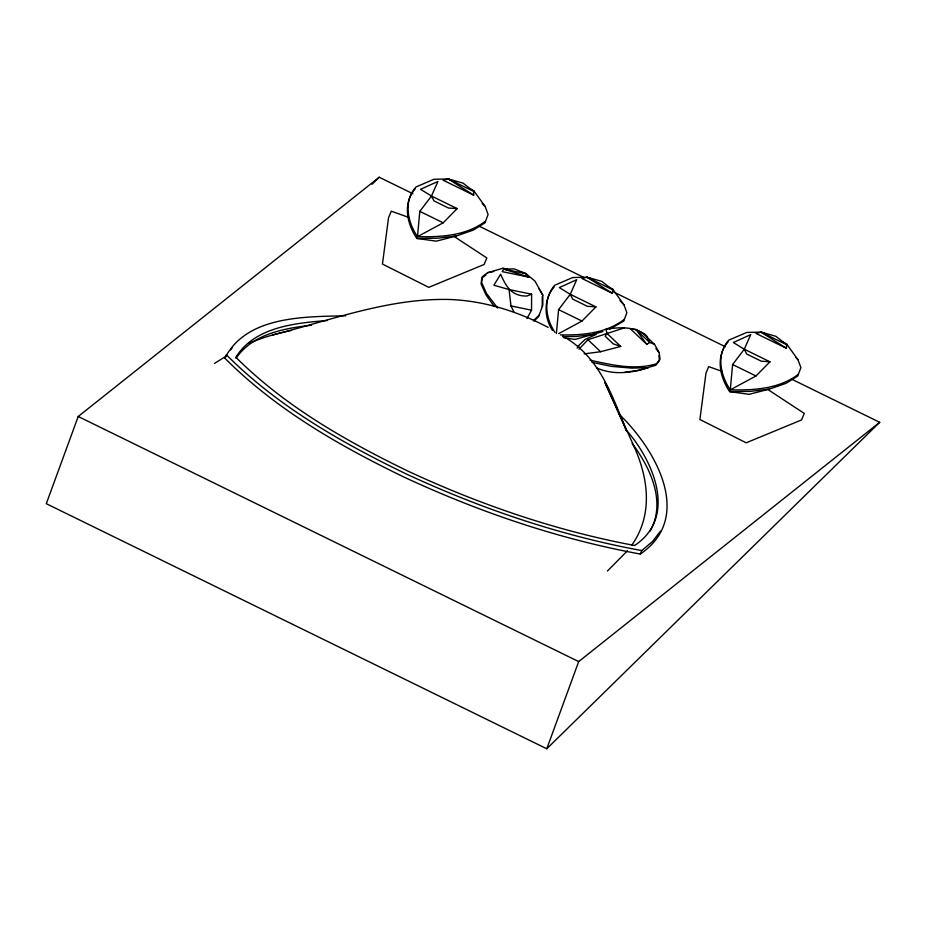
<?xml version="1.0" encoding="UTF-8"?>
<svg xmlns="http://www.w3.org/2000/svg" width="926" height="926" viewBox="0 0 926 926"><rect width="100%" height="100%" fill="white"/><g stroke="black" fill="none" stroke-linecap="round" stroke-linejoin="round"><path stroke-width="1.39" d="M526.963 318.602L531.524 310.187L531.628 294.202L509.069 289.537L493.882 285.231L500.653 274.2C505.966 286.516 511.742 296.459 526.952 296.019L531.628 294.202M485.56 221.117C466.195 235.933 440.903 237.125 417.487 236.674L419.802 211.359L431.47 196.046L437.929 181.45L420.531 189.309L431.47 196.046L457.166 208.605L443.195 222.807L417.487 236.674L416.839 238.445L436.343 241.154L456.252 236.014L473.279 230.123L484.911 222.888L488.106 214.485L485.178 206.544L473.765 190.71L469.922 188.823M556.387 333.534L558.586 309.62L570.254 294.306L576.701 279.71L559.316 287.581L570.254 294.306L595.939 306.876L581.979 321.067L558.714 333.615M798.362 374.289C778.986 389.105 753.706 390.297 730.278 389.858L732.605 364.543L744.273 349.218L750.731 334.622L733.334 342.493L744.273 349.218L769.969 361.788L755.998 375.979L730.278 389.858L729.63 391.629L749.146 394.326L769.055 389.186L786.081 383.306L797.714 376.06L800.897 367.657L797.981 359.728L786.568 343.893L781.44 341.37M473.765 190.71L473.672 195.143L443.126 180.211L448.288 178.984L463.046 183.116L473.58 191.369L448.288 178.984L433.935 179.262L415.913 187.017C403.123 201.405 407.567 222.032 417.487 236.674M608.695 287.095L612.549 288.981L612.445 293.403L581.91 278.471L587.072 277.244L601.819 281.377L612.364 289.63L587.072 277.244L572.708 277.522L554.697 285.277C542.798 298.774 545.53 318.394 554.987 332.422M786.568 343.893L786.463 348.315L755.929 333.395L761.091 332.156L775.849 336.288L786.382 344.541L761.091 332.156L746.726 332.434L728.716 340.189C715.925 354.577 720.37 375.215 730.278 389.858M412.927 193.731L379.22 177.225L78.212 416.492L46.3 503.698L546.78 748.775L879.7 422.302L791.533 379.128M546.78 748.775L578.692 661.581L879.7 422.302M619.332 414.408C654.971 448.601 694.72 516.986 640.294 554.061C558.575 539.025 479.332 512.113 404.072 477.11C339.46 445.811 275.844 409.431 224.844 358.177C246.64 315.65 304.55 316.819 345.699 315.778M640.294 554.061L641.753 550.576L652.552 541.479L660.493 531.13M650.202 531.015C666.431 501.857 650.295 467.572 632.134 443.45M590.036 360.133C611.461 364.937 634.981 370.435 656.465 363.756L660.041 359.068L659.231 352.783L654.532 344.345L649.682 342.47L646.429 335.548C635.016 326.149 619.83 327.191 606.067 329.089L606.819 333.267L605.291 336.346L613.197 343.812L620.744 346.44L600.615 351.718L584.132 353.882M415.265 188.788C402.474 203.176 406.919 223.803 416.839 238.445L437.547 238.19L456.252 236.014M554.049 287.048C543.493 299.248 543.944 317.236 552.428 330.42M728.067 341.96C715.277 356.348 719.722 376.986 729.63 391.629L750.349 391.362L769.055 389.186M533.943 321.102L538.596 316.646L542.81 305.082L542.81 295.186L534.939 281.053L526.003 273.691L503.779 269.084L502.205 271.631L529.035 277.175L526.003 273.691L514.289 268.899L503.779 269.084L502.992 268.227L487.527 272.719L482.377 276.619L481.613 282.476L486.463 293.38L497.609 308.022M224.844 358.177L226.488 355.827M230.62 349.924L232.264 347.563M236.014 358.408C252.254 334.02 284.34 328.198 311.506 325.257M579.063 349.09L587.941 339.715L624.402 327.873M607.421 571.029L627.434 550.796M372.009 184.297L379.22 177.225M577.616 346.648L584.966 339.529L596.263 334.344M577.083 348.095L578.924 346.312M533.55 320.546L539.129 315.199M485.965 274.953L481.844 278.066L481.08 283.923L485.93 294.827L494.299 306.46M646.776 344.345L649.682 342.47L635.988 329.494L630.236 328.695L646.776 344.345L635.988 329.494L643.431 333.8L654.532 344.345M214.404 363.49L226.233 356.07M624.344 319.377C606.125 333.233 582.535 335.386 560.404 334.888M563.98 337.874L575.127 339.414L602.884 331.554M609.435 329.297L623.696 321.148L626.879 312.745L623.95 304.804L612.549 288.981M272.464 335.038C330.848 320.338 388.758 297.825 449.943 299.492C484.298 300.857 517.831 311.414 548.111 327.387M487.527 272.719L493.651 271.538M624.969 372.229L638.465 370.354L655.932 365.203L659.509 360.515L658.861 355.491M595.036 334.274L576.331 336.451L562.522 336.624M327.295 320.523C294.908 323.105 254.743 326.913 235.841 357.262C285.092 406.387 346.393 441.251 408.551 471.403C480.617 504.855 556.399 530.887 634.599 545.483C678.237 516.569 652.83 459.609 625.409 429.085M457.166 208.605L448.554 208.037L433.97 200.907L431.47 196.046M595.939 306.876L587.339 306.298L572.743 299.167L570.254 294.306M769.969 361.788L761.357 361.209L746.761 354.079L744.273 349.218M641.753 550.576C560.033 535.541 480.791 508.617 405.53 473.626C340.918 442.327 277.302 405.947 226.291 354.693M502.992 268.227L507.159 269.096M509.069 289.537L510.978 305.927L531.524 310.187M592.096 362.321L611.218 366.36L631.717 368.12L648.246 367.738C631.601 373.004 612.862 375.412 596.518 367.796M503.779 269.084L529.035 277.175M766.057 333.823L761.091 332.156L786.463 348.315M592.038 278.911L587.072 277.244L612.445 293.403M521.025 271.989L526.003 273.691M409.003 217.494L391.293 211.186L388.538 217.703L382.45 264.06L428.773 287.361L484.09 264.489L486.845 257.972L453.844 236.292M722.349 371.476L708.726 366.627L705.971 373.143L699.894 419.501L746.206 442.813L801.522 419.941L804.277 413.424L767.735 389.418M479.055 226.118L584.075 277.545M613.903 292.141L725.405 346.752M419.802 211.359L443.195 222.807M732.605 364.543L755.998 375.979M558.586 309.62L581.979 321.067M78.212 416.492L578.692 661.581M455.824 181.913L448.288 178.984L473.672 195.143M562.614 336.022C599.284 356.487 611.322 393.747 626.578 430.764M606.819 333.267L620.744 346.44M587.941 339.715L600.615 351.718M795.99 357.633L797.981 359.728M619.969 300.637L623.95 304.804M482.191 203.419L485.178 206.544M655.921 348.674L659.231 352.783M538.724 288.31L542.81 295.186M633.268 444.92L634.53 447.455A570.717 210.271 21.6 0 1 631.555 545.472M510.978 305.927L513.965 312.12M634.53 447.455L604.886 382.392L626.543 430.752M542.277 296.633L542.277 306.541M248.967 343.372A507.379 186.948 21.6 0 1 291.447 330.432"/></g></svg>
